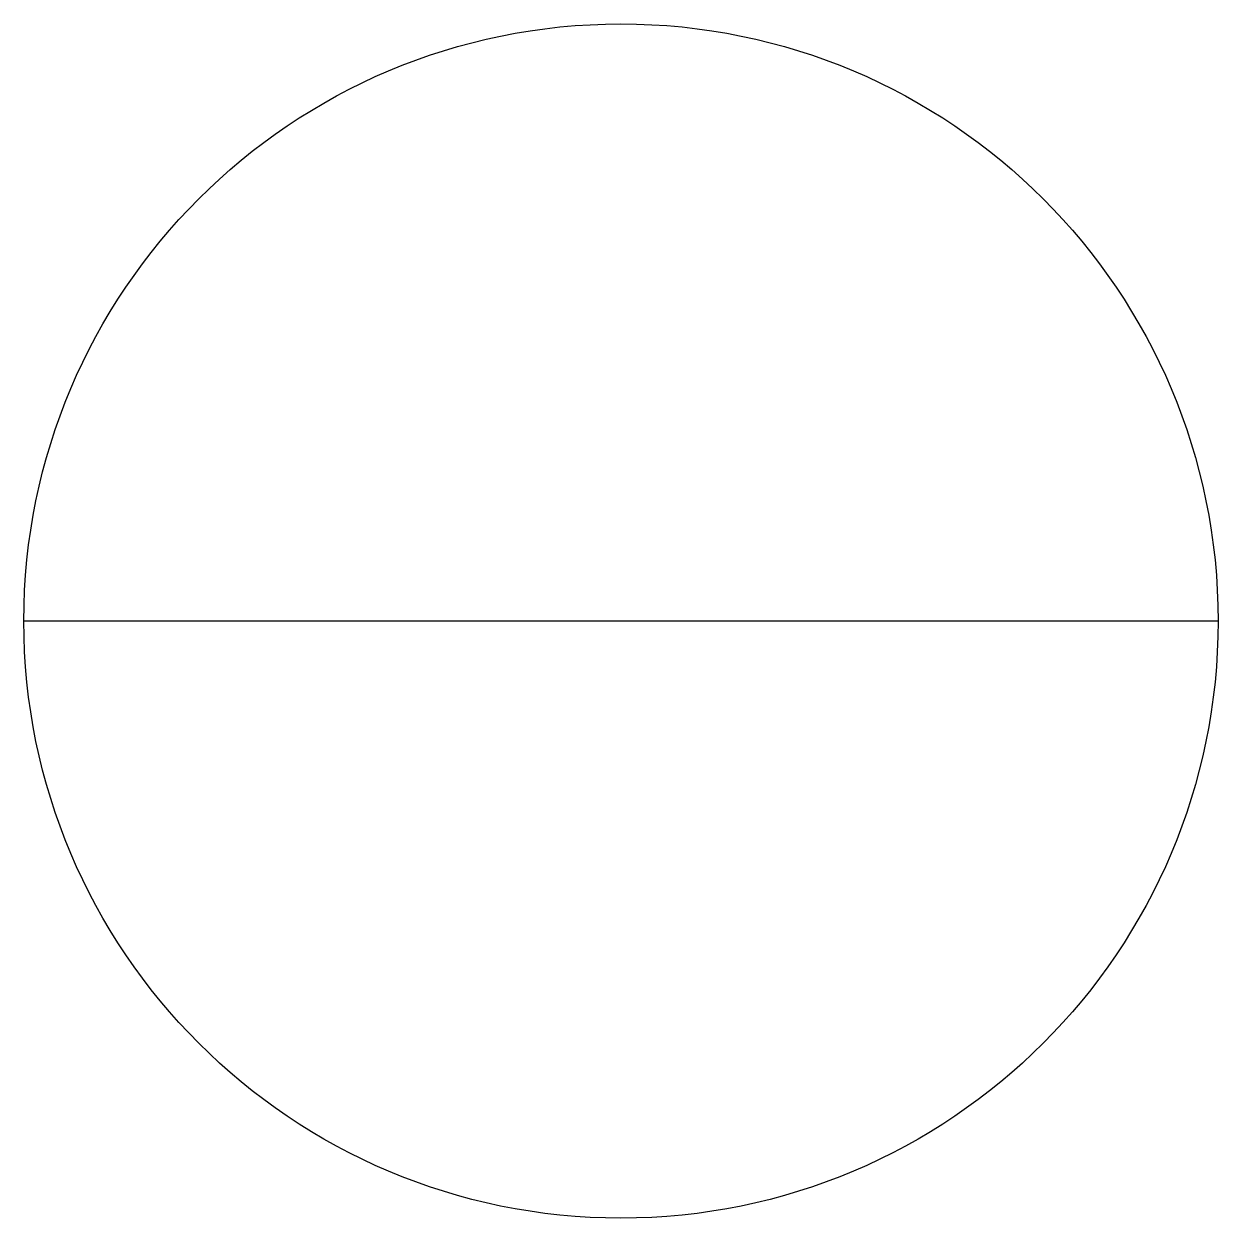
# Model space of a CAD drawing. Header units: millimetres. Extents: x -503 to 497, y -499 to 501.
import ezdxf

# ---------------------------------------------------------------- set-up
doc = ezdxf.new("R2010")
doc.units = ezdxf.units.MM

msp = doc.modelspace()

# ---------------------------------------------------------------- linework, layer by layer
at = {"color": 4}
msp.add_line((497, 0.8), (-503, 0.8), dxfattribs=at)
msp.add_circle((-3, 0.8), 500, dxfattribs=at)

doc.saveas('drawing.dxf')
